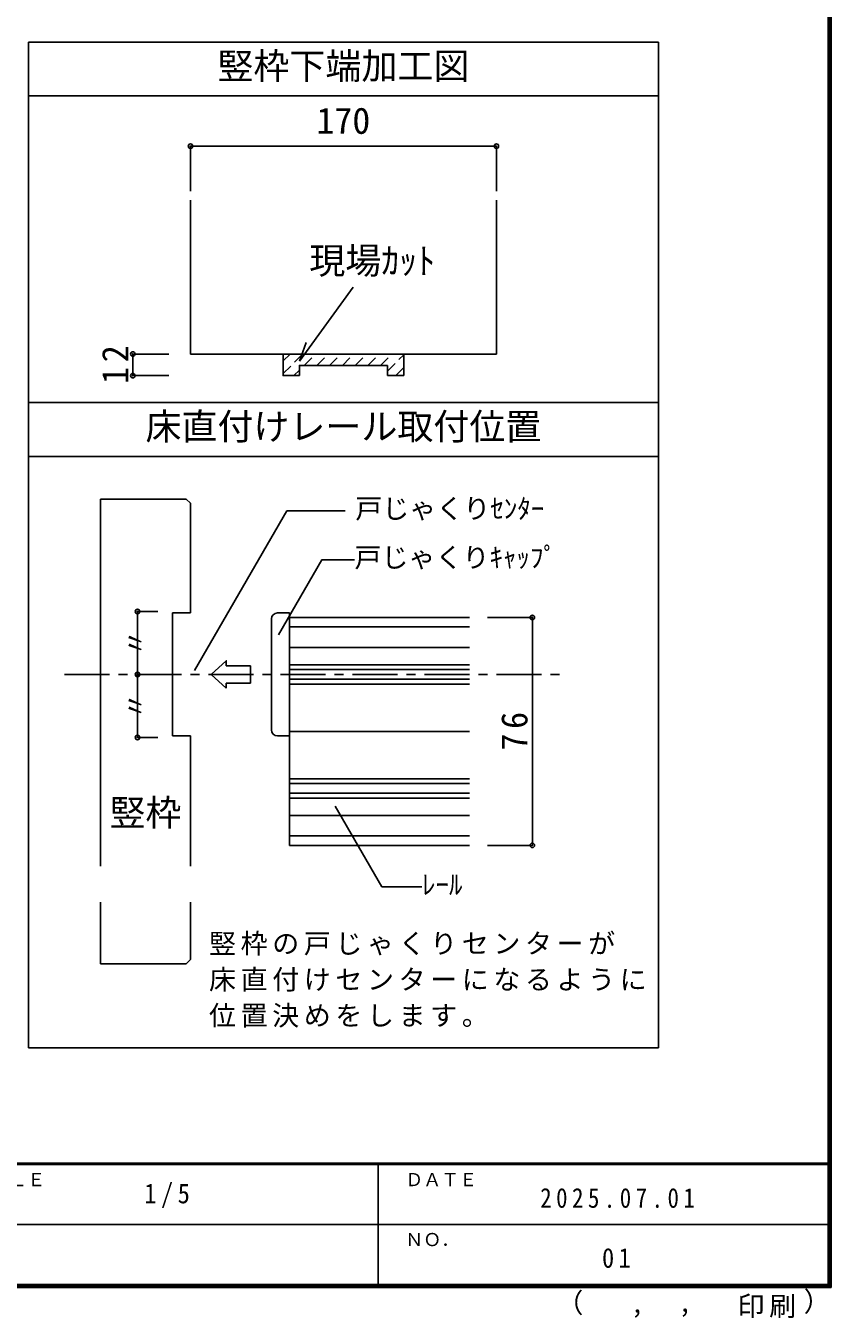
# Model space of a CAD drawing. Units: millimetres, scale not verified, with parts at other scales. Extents: x -973 to 977, y -718 to 696.
# Drawn here: x 529 to 977, y -718 to 0 of the extents above; entities that cross this region are included whole.
import ezdxf
from ezdxf.enums import TextEntityAlignment as Align

# ---------------------------------------------------------------- set-up
doc = ezdxf.new("R2010")
doc.units = ezdxf.units.MM
doc.header["$LTSCALE"] = 5
doc.header["$PDMODE"] = 32
doc.header["$PDSIZE"] = 2.5
doc.linetypes.add('CHAIN1', pattern=[8, 5, -1, 1, -1])
doc.linetypes.add('DASHED1', pattern=[1.8, 1.2, -0.6])
for name, color, linetype in [('0-4_枠', 3, 'Continuous'), ('0-A_文字', 7, 'Continuous'), ('0-B_寸法', 7, 'Continuous'), ('0-C_ハッチ', 4, 'DASHED1'), ('2-1_通り芯', 4, 'CHAIN1'), ('2-4_枠', 3, 'Continuous'), ('2-7_金物', 4, 'Continuous'), ('2-A_寸法', 7, 'Continuous'), ('2-B_ﾊｯﾁ', 4, 'Continuous'), ('F-1_枠', 6, 'Continuous'), ('F-A_文字', 7, 'Continuous')]:
    doc.layers.add(name, color=color, linetype=linetype)
doc.styles.add('ＭＳ ゴシック', font='')
doc.styles.get('ＭＳ ゴシック').set_extended_font_data('MS Gothic')

msp = doc.modelspace()

# ---------------------------------------------------------------- linework, layer by layer
at = {"layer": '0-4_枠'}
for p, q in [((620.653, -96.423), (620.653, -181.915)), ((790.653, -96.423), (790.653, -181.915)), ((790.653, -181.915), (620.653, -181.915)), ((739.153, -181.915), (739.153, -193.915)), ((730.153, -193.915), (730.153, -188.215)), ((730.153, -193.915), (739.153, -193.915))]:
    msp.add_line(p, q, dxfattribs=at)
for points in [[(672.153, -181.915), (672.153, -193.915), (681.153, -193.915)], [(681.153, -193.915), (681.153, -188.215), (730.153, -188.215)]]:
    msp.add_lwpolyline(points, dxfattribs=at)
at = {"layer": '0-A_文字', "color": 3}
for p, q in [((880.653, -8.5), (530.653, -8.5)), ((530.653, -567.5), (530.653, -8.5)), ((880.653, -567.5), (880.653, -8.5)), ((530.653, -38.5), (880.653, -38.5)), ((880.653, -208.912), (530.653, -208.912)), ((530.653, -238.912), (880.653, -238.912)), ((530.653, -567.5), (880.653, -567.5))]:
    msp.add_line(p, q, dxfattribs=at)
at = {"layer": '0-A_文字'}
for q in [(710.976, -144.746), (684.971, -175.599)]:
    msp.add_line((681.223, -185.906), q, dxfattribs=at)
at = {"layer": '0-B_寸法', "color": 4}
for p, q in [((620.653, -66.423), (790.653, -66.423)), ((620.653, -66.423), (620.653, -91.423)), ((790.653, -66.423), (790.653, -91.423)), ((588.595, -193.915), (588.595, -181.915)), ((588.595, -181.915), (608.595, -181.915)), ((588.595, -193.915), (608.595, -193.915))]:
    msp.add_line(p, q, dxfattribs=at)
at = {"layer": '0-B_寸法'}
for p in [(620.653, -66.423), (790.653, -66.423), (588.595, -181.915), (588.595, -193.915)]:
    msp.add_point(p, dxfattribs=at)
at = {"layer": '0-C_ハッチ'}
for p, q in [((672.153, -192.831), (683.069, -181.915)), ((672.153, -185.76), (675.998, -181.915)), ((683.84, -188.215), (690.14, -181.915)), ((690.911, -188.215), (697.211, -181.915)), ((697.982, -188.215), (704.282, -181.915)), ((705.053, -188.215), (711.353, -181.915)), ((712.124, -188.215), (718.424, -181.915)), ((719.195, -188.215), (725.495, -181.915)), ((726.266, -188.215), (732.566, -181.915)), ((730.153, -191.399), (739.153, -182.399)), ((678.14, -193.915), (681.153, -190.902)), ((734.708, -193.915), (739.153, -189.47))]:
    msp.add_line(p, q, dxfattribs=at)
at = {"layer": '2-1_通り芯'}
msp.add_line((550.653, -360.026), (830.653, -360.026), dxfattribs=at)
at = {"layer": '2-4_枠'}
for p, q in [((570.653, -262.526), (570.653, -466.651)), ((618.296, -262.526), (570.653, -262.526)), ((620.653, -264.883), (618.296, -262.526)), ((620.653, -264.883), (620.653, -325.86)), ((610.653, -325.86), (620.653, -325.86)), ((610.653, -325.86), (610.653, -394.193)), ((610.653, -394.193), (620.653, -394.193)), ((620.653, -466.651), (620.653, -394.193)), ((570.653, -486.651), (570.653, -520.86)), ((620.653, -518.502), (620.653, -486.651)), ((618.296, -520.86), (570.653, -520.86)), ((618.296, -520.86), (620.653, -518.502))]:
    msp.add_line(p, q, dxfattribs=at)
at = {"layer": '2-7_金物'}
for p, q in [((665.653, -390.86), (665.653, -329.193)), ((668.986, -325.86), (675.653, -325.86)), ((675.653, -325.86), (675.653, -394.193)), ((675.653, -333.578), (775.653, -333.578)), ((675.653, -345.026), (775.653, -345.026)), ((654.096, -355.195), (640.522, -355.195)), ((654.096, -355.195), (654.096, -364.858)), ((675.653, -354.645), (775.653, -354.645)), ((632.239, -360.026), (640.522, -367.618)), ((654.096, -364.858), (640.522, -364.858)), ((640.522, -364.858), (640.522, -367.618)), ((675.653, -365.407), (775.653, -365.407)), ((668.986, -394.193), (675.653, -394.193)), ((675.653, -417.978), (775.653, -417.978)), ((675.653, -428.741), (775.653, -428.741)), ((675.653, -438.36), (775.653, -438.36)), ((675.653, -449.807), (775.653, -449.807))]:
    msp.add_line(p, q, dxfattribs=at)
at = {"layer": '2-7_金物', "color": 7}
for p, q in [((675.653, -328.36), (775.653, -328.36)), ((675.653, -328.36), (675.653, -455.026)), ((675.653, -357.36), (775.653, -357.36)), ((675.653, -362.693), (775.653, -362.693)), ((675.653, -391.693), (775.653, -391.693)), ((675.653, -420.693), (775.653, -420.693)), ((675.653, -426.026), (775.653, -426.026)), ((675.653, -455.026), (775.653, -455.026))]:
    msp.add_line(p, q, dxfattribs=at)
at = {"layer": '2-7_金物'}
msp.add_lwpolyline([(632.239, -360.026), (640.522, -352.434), (640.522, -355.195)], dxfattribs=at)
for centre, start, end in [((668.986, -329.193), 90, 180), ((668.986, -390.86), 180, 270)]:
    msp.add_arc(centre, 3.333, start, end, dxfattribs=at)
at = {"layer": '2-A_寸法'}
for p, q in [((701.148, -433.252), (727.056, -478.125)), ((727.056, -478.125), (749.29, -478.125))]:
    msp.add_line(p, q, dxfattribs=at)
for points in [[(622.954, -357.891), (674.203, -269.126), (706.548, -269.126)], [(669.571, -338.003), (693.657, -296.286), (711.789, -296.286)]]:
    msp.add_lwpolyline(points, dxfattribs=at)
msp.add_point((591.21, -360.026), dxfattribs=at)
at = {"layer": '2-B_ﾊｯﾁ'}
for p, q in [((591.21, -325.026), (602.599, -325.026)), ((591.21, -325.026), (591.21, -395.026)), ((810.653, -328.36), (785.653, -328.36)), ((810.653, -328.36), (810.653, -455.026)), ((591.21, -395.026), (602.599, -395.026)), ((810.653, -455.026), (785.653, -455.026))]:
    msp.add_line(p, q, dxfattribs=at)
at = {"layer": '2-B_ﾊｯﾁ', "color": 7}
for p in [(591.21, -325.026), (810.653, -328.36), (591.21, -395.026), (810.653, -455.026)]:
    msp.add_point(p, dxfattribs=at)
at = {"layer": 'F-1_枠'}
for p, q in [((974.986, 695.833), (974.986, -700.833)), ((975.82, 695.833), (975.82, -700.833)), ((976.653, 695.833), (976.653, -700.833)), ((976.653, -631.667), (-973.347, -631.667)), ((976.653, -632.5), (-973.347, -632.5)), ((724.986, -632.5), (724.986, -699.167)), ((1.653, -665.833), (974.986, -665.834)), ((976.653, -699.167), (-973.347, -699.167)), ((976.653, -700), (-973.347, -700)), ((976.653, -700.833), (-973.347, -700.833))]:
    msp.add_line(p, q, dxfattribs=at)

# ---------------------------------------------------------------- texts
at = {"layer": '0-A_文字', "style": 'ＭＳ ゴシック'}
for s, p in [('竪枠下端加工図', (635.653, -33.5)), ('現場ｶｯﾄ', (686.674, -141.75)), ('床直付けレール取付位置', (595.653, -233.912))]:
    msp.add_text(s, height=14.66, dxfattribs=at).set_placement(p, align=Align.BOTTOM_LEFT)
at = {"layer": '0-B_寸法', "style": 'ＭＳ ゴシック'}
msp.add_text('170', height=14.66, dxfattribs=at).set_placement((690.653, -63.923), align=Align.BOTTOM_LEFT)
at = {"layer": '0-B_寸法', "insert": (586.095, -198.54), "char_height": 14.66, "attachment_point": 7, "rotation": 90, "style": 'ＭＳ ゴシック'}
msp.add_mtext('\\T1.27;\\W0.95;12', dxfattribs=at)
at = {"layer": '2-A_寸法', "style": 'ＭＳ ゴシック'}
for s, height, p in [('戸じゃくりｾﾝﾀｰ', 11, (712.25, -276.626)), ('戸じゃくりｷｬｯﾌﾟ', 11, (711.789, -303.786)), ('竪枠', 14.66, (575.653, -448.507)), ('ﾚｰﾙ', 11, (749.29, -485.625))]:
    msp.add_text(s, height=height, dxfattribs=at).set_placement(p, align=Align.BOTTOM_LEFT)
for p in [(598.71, -350.026), (598.71, -385.026)]:
    msp.add_text('〃', height=11, rotation=90, dxfattribs=at).set_placement(p, align=Align.BOTTOM_LEFT)
at = {"layer": '2-A_寸法', "char_height": 11, "attachment_point": 7, "style": 'ＭＳ ゴシック'}
for s, insert in [('\\T1.17;竪枠の戸じゃくりセンターが', (630.967, -516.308)), ('\\T1.17;床直付けセンターになるように', (630.967, -536.308)), ('\\T1.17;位置決めをします。', (630.967, -556.308))]:
    msp.add_mtext(s, dxfattribs=dict(at, insert=insert))
at = {"layer": '2-B_ﾊｯﾁ', "color": 7, "insert": (808.153, -402.318), "char_height": 14.66, "attachment_point": 7, "rotation": 90, "style": 'ＭＳ ゴシック'}
msp.add_mtext('\\T1.27;\\W0.95;76', dxfattribs=at)
at = {"layer": 'F-A_文字', "style": 'ＭＳ ゴシック'}
for s, height, p in [('ＳＣＡＬＥ', 7.331, (489.986, -646.667)), ('ＤＡＴＥ', 7.331, (739.986, -646.667)), ('ＮＯ．', 7.331, (739.986, -680.001)), ('（', 11, (823.992, -718.052)), ('）', 11, (961.387, -717.355)), (',', 11, (865.199, -718.052)), (',', 11, (891.686, -717.588))]:
    msp.add_text(s, height=height, dxfattribs=at).set_placement(p, align=Align.BOTTOM_LEFT)
at = {"layer": 'F-A_文字', "char_height": 11, "attachment_point": 7, "style": 'ＭＳ ゴシック'}
for s, insert in [('\\T1.38;\\W0.9;1/5', (594.986, -656.667)), ('\\T1.39;\\W0.85;2025.07.01', (814.986, -656.667)), ('\\T1.36;\\W0.9;01', (849.361, -690.001)), ('\\T1.17;印刷', (924.678, -717.82))]:
    msp.add_mtext(s, dxfattribs=dict(at, insert=insert))

doc.saveas('drawing.dxf')
